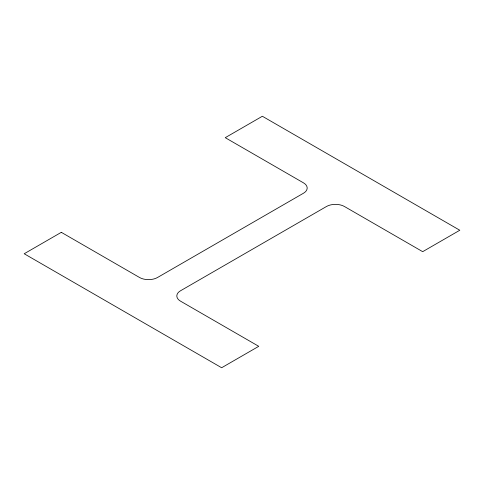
<?xml version="1.0" encoding="UTF-8"?>
<svg xmlns="http://www.w3.org/2000/svg" width="484" height="484" viewBox="0 0 484 484"><rect width="100%" height="100%" fill="white"/><g stroke="black" fill="none" stroke-linecap="round" stroke-linejoin="round"><path stroke-width="0.73" d="M61.317 232.326L24.2 253.755L221.642 367.743L258.752 346.32L180.544 301.163A12.747 7.363 0 0 1 180.544 290.757L326.446 206.517A12.747 7.363 0 0 1 344.475 206.517L422.683 251.674L459.8 230.245L262.358 116.257L225.248 137.68L303.456 182.837A12.747 7.363 0 0 1 303.456 193.243L157.554 277.483A12.747 7.363 0 0 1 139.525 277.483L61.317 232.326"/></g></svg>
